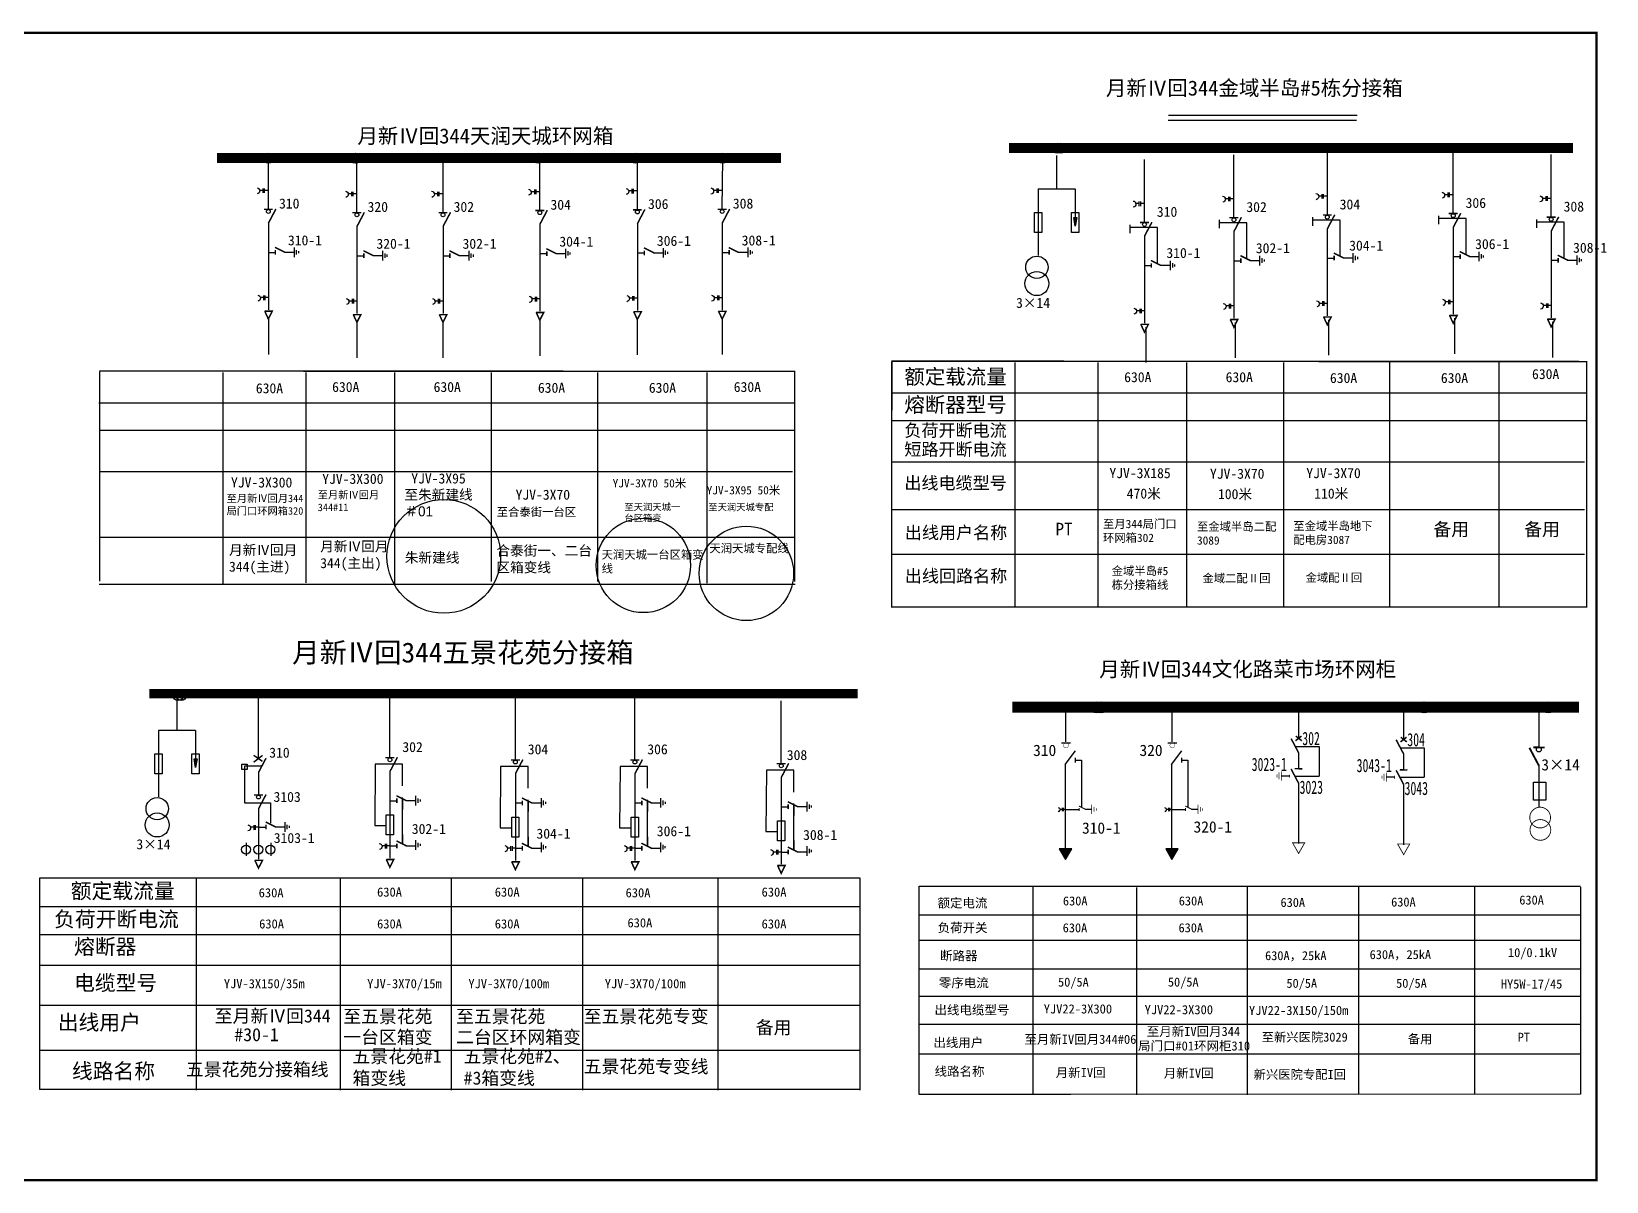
# Model space of a CAD drawing. Extents: x -2 to 472, y -245 to -15.
# Drawn here: x 157.7 to 472.3, y -244.7 to -15 of the extents above; entities that cross this region are included whole.
import ezdxf

# ---------------------------------------------------------------- set-up
doc = ezdxf.new("R2010")
doc.units = 0
doc.header["$LTSCALE"] = 0.774411
doc.linetypes.add('ACAD_ISO02W100', pattern=[15, 12, -3])
doc.layers.get('0').update_dxf_attribs({"linetype": 'CONTINUOUS'})
doc.layers.add('1', color=7, linetype='CONTINUOUS')
doc.layers.add('2', color=7, linetype='CONTINUOUS')
doc.styles.add('HZ', font='')
doc.styles.get("Standard").update_dxf_attribs({"font": '', "height": 2.5})
doc.styles.add('STYLE1', font='', dxfattribs={"height": 2.6})
doc.styles.add('宋体', font='')
doc.styles.get('HZ').set_extended_font_data('楷体_GB2312')
doc.styles.get('Standard').set_extended_font_data('SimSun')
doc.styles.get('STYLE1').set_extended_font_data('KaiTi_GB2312')
doc.styles.get('宋体').set_extended_font_data('SimSun')

# ---------------------------------------------------------------- blocks, each defined once
blk = doc.blocks.new('JD')
for points in [[(-2, 0.2), (-2, -0.2), (2, 0.2), (2, -0.2)], [(1, -1.2), (1, -0.8), (-1, -1.2), (-1, -0.8)], [(-0.5, -1.8), (-0.5, -2.2), (0.5, -1.8), (0.5, -2.2)]]:
    blk.add_trace(points)

msp = doc.modelspace()

# ---------------------------------------------------------------- hatches: boundary and pattern name
at = {"linetype": 'Continuous'}
for points in [[(366.46, -52.15), (365.87, -52.15), (366.17, -53.87)], [(190.73, -160.3), (190.14, -160.3), (190.44, -162.02)]]:
    msp.add_hatch(color=0, dxfattribs=at).paths.add_polyline_path(points)
for points in [[(364.23, -180.4), (365.47, -178.25), (362.99, -178.25)], [(385.48, -180.4), (386.72, -178.25), (384.24, -178.25)]]:
    msp.add_hatch(color=0).paths.add_polyline_path(points)

# ---------------------------------------------------------------- linework, layer by layer
at = {"color": 0}
for p, q in [((204.93, -40.26), (204.93, -50.49)), ((222.61, -39.33), (222.61, -51.16)), ((239.81, -40.26), (239.81, -51.16)), ((259.15, -39.33), (259.15, -50.73)), ((278.64, -39.34), (278.64, -50.59)), ((295.7, -40.29), (295.58, -50.5)), ((379.95, -40.59), (379.95, -53.11)), ((397.82, -39.63), (397.82, -52.15)), ((416.47, -39.11), (416.47, -51.63)), ((441.63, -38.82), (441.63, -51.33)), ((461.2, -39.55), (461.2, -52.06)), ((358.77, -46.46), (358.77, -59.74)), ((366.16, -46.46), (366.16, -52.14)), ((204.99, -53.22), (204.99, -70.63)), ((259.21, -53.46), (259.21, -70.88)), ((278.7, -53.32), (278.7, -70.74)), ((295.64, -53.23), (295.64, -70.65)), ((222.67, -53.89), (222.67, -71.31)), ((239.87, -53.89), (239.87, -71.31)), ((380, -55.83), (380, -73.25)), ((397.88, -54.88), (397.88, -72.29)), ((416.53, -54.36), (416.53, -71.77)), ((441.69, -54.06), (441.69, -71.47)), ((461.26, -54.79), (461.26, -72.21)), ((204.99, -59.12), (206.37, -59.12)), ((208.18, -59.08), (210.06, -59.08)), ((225.86, -59.76), (227.75, -59.76)), ((243.06, -59.76), (244.94, -59.76)), ((259.21, -59.37), (260.6, -59.37)), ((262.4, -59.33), (264.29, -59.33)), ((278.7, -59.22), (280.08, -59.22)), ((281.89, -59.19), (283.78, -59.19)), ((295.64, -59.14), (297.03, -59.14)), ((298.83, -59.1), (300.72, -59.1)), ((222.67, -59.8), (224.06, -59.8)), ((239.87, -59.8), (241.25, -59.8)), ((380, -61.74), (381.39, -61.74)), ((383.2, -61.7), (385.08, -61.7)), ((397.88, -60.78), (399.26, -60.78)), ((401.07, -60.74), (402.96, -60.74)), ((416.53, -60.26), (417.91, -60.26)), ((419.72, -60.22), (421.6, -60.22)), ((441.69, -59.96), (443.07, -59.96)), ((444.88, -59.92), (446.76, -59.92)), ((461.26, -60.69), (462.64, -60.69)), ((464.45, -60.66), (466.34, -60.66)), ((441.94, -72.28), (441.94, -79.37)), ((204.98, -72.43), (204.98, -79.52)), ((222.67, -73.1), (222.67, -80.19)), ((239.86, -73.1), (239.86, -80.19)), ((259.21, -72.67), (259.21, -79.76)), ((278.69, -72.53), (278.69, -79.62)), ((295.64, -72.44), (295.64, -79.53)), ((380.26, -74.06), (380.26, -81.15)), ((398.14, -73.1), (398.14, -80.19)), ((416.78, -72.58), (416.78, -79.67)), ((461.52, -73.01), (461.52, -80.1)), ((354.13, -81.14), (354.13, -129.98)), ((370.71, -81.14), (370.71, -129.98)), ((388.43, -81.14), (388.43, -129.98)), ((407.75, -81.14), (407.75, -129.98)), ((428.98, -81.14), (428.98, -129.98)), ((450.82, -81.14), (450.82, -129.98)), ((195.9, -83.1), (195.9, -125.42)), ((212.48, -83.1), (212.48, -125.14)), ((230.2, -83.1), (230.2, -125.69)), ((249.52, -83.1), (249.52, -124.86)), ((270.75, -83.1), (270.75, -124.86)), ((292.6, -83.1), (292.6, -125.18)), ((329.37, -87.18), (468.19, -87.18)), ((171.14, -89.15), (309.96, -89.15)), ((329.66, -92.68), (468.19, -92.68)), ((171.43, -94.64), (309.96, -94.64)), ((171.43, -102.91), (309.68, -102.91)), ((329.66, -100.95), (467.9, -100.95)), ((329.66, -110.5), (467.9, -110.5)), ((329.66, -119.39), (467.9, -119.39)), ((202.96, -147.68), (202.96, -160.2)), ((229.21, -147.51), (229.21, -160.02)), ((254.27, -147.96), (254.27, -160.48)), ((278.15, -147.96), (278.15, -160.48)), ((307.38, -148.71), (307.38, -161.23)), ((364.27, -156.9), (364.27, -150.75)), ((385.52, -156.9), (385.52, -150.75)), ((410.8, -150.53), (410.8, -156.31)), ((431.78, -150.76), (431.78, -156.55)), ((458.79, -150.94), (458.79, -158.16)), ((183.04, -154.61), (183.04, -167.89)), ((190.43, -154.61), (190.43, -160.29)), ((363.44, -157.11), (365.24, -157.11)), ((384.69, -157.11), (386.49, -157.11)), ((366.18, -160.07), (366.18, -161)), ((387.43, -160.07), (387.43, -161)), ((410.14, -157.85), (414.9, -157.85)), ((410.8, -159.1), (410.8, -162.28)), ((414.9, -157.85), (414.9, -163.75)), ((431.12, -158.08), (435.88, -158.08)), ((431.78, -159.33), (431.78, -162.51)), ((435.88, -158.08), (435.88, -163.99)), ((203.02, -162.92), (203.02, -167.5)), ((229.27, -162.75), (229.27, -180.17)), ((254.33, -163.21), (254.33, -180.62)), ((278.21, -163.21), (278.21, -180.62)), ((364.15, -161.46), (364.15, -178.63)), ((366.2, -160.54), (367.4, -160.54)), ((367.4, -160.54), (367.4, -169.97)), ((385.4, -161.46), (385.4, -178.63)), ((387.45, -160.54), (388.65, -160.54)), ((388.65, -160.54), (388.65, -169.97)), ((458.79, -161.64), (458.79, -169.99)), ((307.44, -163.95), (307.44, -181.37)), ((408.98, -163.75), (407.37, -163.75)), ((410.05, -163.75), (414.9, -163.75)), ((410.8, -165.18), (410.8, -177.22)), ((429.96, -163.99), (428.35, -163.99)), ((431.03, -163.99), (435.88, -163.99)), ((431.78, -165.41), (431.78, -177.45)), ((229.27, -168.66), (230.65, -168.66)), ((232.46, -168.62), (234.34, -168.62)), ((254.33, -169.11), (255.72, -169.11)), ((257.53, -169.07), (259.41, -169.07)), ((278.21, -169.11), (279.59, -169.11)), ((281.4, -169.07), (283.28, -169.07)), ((307.44, -169.86), (308.82, -169.86)), ((310.63, -169.82), (312.52, -169.82)), ((203.02, -170.28), (203.02, -180.34)), ((364.23, -170.4), (366.97, -170.4)), ((368.17, -170.37), (369.43, -170.37)), ((385.48, -170.4), (388.22, -170.4)), ((389.42, -170.37), (390.68, -170.37)), ((203.13, -173.92), (204.52, -173.92)), ((206.32, -173.89), (208.21, -173.89)), ((229.27, -177.7), (230.65, -177.7)), ((232.46, -177.67), (234.34, -177.67)), ((254.33, -178.16), (255.72, -178.16)), ((257.53, -178.12), (259.41, -178.12)), ((278.21, -178.16), (279.59, -178.16)), ((281.4, -178.12), (283.28, -178.12)), ((307.44, -178.91), (308.82, -178.91)), ((310.63, -178.87), (312.52, -178.87)), ((159.3, -226.38), (159.31, -184.07)), ((159.31, -184.07), (323.13, -184.07)), ((190.57, -184.25), (190.57, -226.51)), ((219.31, -184.25), (219.31, -226.51)), ((241.51, -184.25), (241.51, -226.51)), ((267.71, -184.25), (267.71, -226.51)), ((294.76, -184.07), (294.76, -226.51)), ((323.13, -184.07), (323.13, -226.51)), ((357.69, -185.76), (357.69, -227.35)), ((378.38, -186), (378.38, -227.41)), ((159.31, -189.77), (323.13, -189.77)), ((334.99, -191.49), (351.52, -191.49)), ((351.44, -191.49), (365.39, -191.49)), ((362.64, -191.49), (467.1, -191.49)), ((159.31, -195.38), (323.13, -195.38)), ((334.99, -196.5), (351.45, -196.5)), ((351.37, -196.5), (365.32, -196.5)), ((365.08, -196.5), (467.1, -196.5)), ((159.31, -201.53), (323.13, -201.53)), ((159.31, -209.48), (323.13, -209.48)), ((334.99, -207.74), (351.33, -207.74)), ((351.25, -207.74), (365.2, -207.74)), ((364.96, -207.74), (467.1, -207.74)), ((323.13, -218.58), (159.31, -218.58)), ((323.13, -226.38), (159.3, -226.38))]:
    msp.add_line(p, q, dxfattribs=at)
at = {"color": 0, "linetype": 'Continuous'}
for p, q in [((362.48, -46.44), (362.48, -39.76)), ((358.75, -46.44), (366.17, -46.44)), ((366.17, -53.87), (365.87, -52.15)), ((365.87, -52.15), (366.46, -52.15)), ((366.46, -52.15), (366.17, -53.87)), ((210.12, -58.16), (210.12, -60.06)), ((210.56, -58.65), (210.56, -59.53)), ((211, -58.9), (211, -59.31)), ((227.8, -58.83), (227.8, -60.73)), ((228.24, -59.32), (228.24, -60.2)), ((228.68, -59.58), (228.68, -59.98)), ((245, -58.83), (245, -60.73)), ((245.44, -59.32), (245.44, -60.2)), ((245.88, -59.58), (245.88, -59.98)), ((264.34, -58.4), (264.34, -60.3)), ((264.78, -58.9), (264.78, -59.77)), ((265.22, -59.15), (265.22, -59.55)), ((283.83, -58.26), (283.83, -60.16)), ((284.27, -58.75), (284.27, -59.63)), ((284.71, -59), (284.71, -59.41)), ((300.77, -58.17), (300.77, -60.07)), ((301.21, -58.66), (301.21, -59.54)), ((301.65, -58.92), (301.65, -59.32)), ((421.65, -59.3), (421.65, -61.2)), ((446.82, -59), (446.82, -60.9)), ((447.26, -59.49), (447.26, -60.37)), ((447.7, -59.74), (447.7, -60.15)), ((466.39, -59.73), (466.39, -61.63)), ((385.13, -60.78), (385.13, -62.68)), ((385.58, -61.27), (385.58, -62.15)), ((386.02, -61.52), (386.02, -61.93)), ((403.01, -59.82), (403.01, -61.72)), ((403.45, -60.31), (403.45, -61.19)), ((403.89, -60.56), (403.89, -60.97)), ((422.1, -59.79), (422.1, -60.67)), ((422.54, -60.04), (422.54, -60.45)), ((466.83, -60.22), (466.83, -61.1)), ((467.27, -60.47), (467.27, -60.88)), ((186.75, -154.59), (186.75, -147.91)), ((183.02, -154.59), (190.44, -154.59)), ((190.14, -160.3), (190.73, -160.3)), ((190.44, -162.02), (190.14, -160.3)), ((190.73, -160.3), (190.44, -162.02)), ((203.68, -161.78), (200.2, -161.78)), ((200.2, -161.78), (200.2, -169.06)), ((200.2, -169.06), (205.41, -169.06)), ((205.41, -169.06), (205.41, -173.18)), ((231.81, -168.49), (231.81, -170.39)), ((234.4, -167.69), (234.4, -169.59)), ((234.84, -168.19), (234.84, -169.06)), ((235.28, -168.44), (235.28, -168.84)), ((256.88, -168.94), (256.88, -170.84)), ((259.46, -168.15), (259.46, -170.05)), ((259.91, -168.64), (259.91, -169.52)), ((260.35, -168.89), (260.35, -169.3)), ((280.75, -168.94), (280.75, -170.84)), ((283.34, -168.15), (283.34, -170.05)), ((283.78, -168.64), (283.78, -169.52)), ((284.22, -168.89), (284.22, -169.3)), ((309.98, -169.69), (309.98, -171.59)), ((312.57, -168.9), (312.57, -170.8)), ((313.01, -169.39), (313.01, -170.27)), ((313.45, -169.64), (313.45, -170.05)), ((208.26, -172.96), (208.26, -174.86)), ((208.7, -173.45), (208.7, -174.33)), ((209.14, -173.7), (209.14, -174.11)), ((226.22, -173.63), (228.43, -173.63)), ((231.8, -175.44), (231.8, -177.34)), ((251.29, -174.09), (253.5, -174.09)), ((256.87, -175.89), (256.87, -177.79)), ((275.16, -174.09), (277.37, -174.09)), ((280.74, -175.89), (280.74, -177.79)), ((304.39, -174.83), (306.6, -174.83)), ((200.54, -177.05), (200.54, -179.68)), ((205.45, -177.05), (205.45, -179.68)), ((234.39, -176.56), (234.39, -178.46)), ((234.84, -177.05), (234.84, -177.93)), ((235.28, -177.3), (235.28, -177.71)), ((259.46, -177.01), (259.46, -178.91)), ((259.9, -177.5), (259.9, -178.38)), ((260.34, -177.75), (260.34, -178.16)), ((283.33, -177.01), (283.33, -178.91)), ((283.77, -177.5), (283.77, -178.38)), ((284.21, -177.75), (284.21, -178.16)), ((309.97, -176.64), (309.97, -178.54)), ((312.56, -177.76), (312.56, -179.66)), ((313.01, -178.25), (313.01, -179.13)), ((313.45, -178.5), (313.45, -178.91))]:
    msp.add_line(p, q, dxfattribs=at)
at = {"linetype": 'Continuous', "const_width": 0.5}
msp.add_lwpolyline([(-1.87, -15.25), (470.3, -15.25), (470.3, -244.48), (-1.87, -244.48)], close=True, dxfattribs=at)
at = {"color": 0}
for points, const_width in [([(384.75, -31.76), (422.55, -31.76)], 0.3), ([(352.94, -38.3), (465.6, -38.3)], 2), ([(194.71, -40.26), (307.37, -40.26)], 2), ([(204.99, -53.29), (206.49, -50.45)], 0.3), ([(295.64, -53.31), (297.14, -50.46)], 0.3), ([(204.1, -50.53), (205.87, -50.53)], 0.3), ([(221.79, -51.2), (223.56, -51.2)], 0.3), ([(222.67, -53.97), (224.17, -51.12)], 0.3), ([(238.98, -51.2), (240.75, -51.2)], 0.3), ([(239.87, -53.97), (241.37, -51.12)], 0.3), ([(258.33, -50.77), (260.1, -50.77)], 0.3), ([(259.21, -53.54), (260.71, -50.69)], 0.3), ([(277.81, -50.63), (279.58, -50.63)], 0.3), ([(278.7, -53.4), (280.2, -50.55)], 0.3), ([(294.76, -50.54), (296.53, -50.54)], 0.3), ([(379.12, -53.14), (380.89, -53.14)], 0.3), ([(380, -55.91), (381.5, -53.07)], 0.3), ([(396.99, -52.18), (398.76, -52.18)], 0.3), ([(397.88, -54.95), (399.38, -52.11)], 0.3), ([(415.64, -51.67), (417.41, -51.67)], 0.3), ([(416.53, -54.43), (418.03, -51.59)], 0.3), ([(440.8, -51.37), (442.57, -51.37)], 0.3), ([(441.69, -54.13), (443.19, -51.29)], 0.3), ([(460.37, -52.1), (462.14, -52.1)], 0.3), ([(461.26, -54.87), (462.76, -52.02)], 0.3), ([(206.3, -58.12), (208.29, -59.12)], 0.3), ([(206.37, -58.66), (206.37, -59.58)], 0.3), ([(223.98, -58.8), (225.98, -59.8)], 0.3), ([(224.06, -59.34), (224.06, -60.26)], 0.3), ([(241.17, -58.8), (243.17, -59.8)], 0.3), ([(241.25, -59.34), (241.25, -60.26)], 0.3), ([(260.52, -58.37), (262.52, -59.37)], 0.3), ([(260.6, -58.91), (260.6, -59.83)], 0.3), ([(280.01, -58.22), (282.01, -59.22)], 0.3), ([(280.08, -58.76), (280.08, -59.68)], 0.3), ([(296.95, -58.14), (298.95, -59.14)], 0.3), ([(297.03, -58.67), (297.03, -59.6)], 0.3), ([(399.19, -59.78), (401.19, -60.78)], 0.3), ([(417.83, -59.26), (419.83, -60.26)], 0.3), ([(417.91, -59.8), (417.91, -60.72)], 0.3), ([(442.99, -58.96), (444.99, -59.96)], 0.3), ([(443.07, -59.5), (443.07, -60.42)], 0.3), ([(462.57, -59.69), (464.57, -60.69)], 0.3), ([(381.31, -60.74), (383.31, -61.74)], 0.3), ([(381.39, -61.28), (381.39, -62.2)], 0.3), ([(399.26, -60.32), (399.26, -61.24)], 0.3), ([(462.64, -60.23), (462.64, -61.16)], 0.3), ([(204.24, -70.88), (205.76, -70.88), (204.98, -72.43), (204.25, -70.85)], 0.3), ([(221.92, -71.55), (223.45, -71.55), (222.67, -73.1), (221.94, -71.53)], 0.3), ([(239.12, -71.55), (240.64, -71.55), (239.86, -73.1), (239.13, -71.53)], 0.3), ([(258.46, -71.12), (259.99, -71.12), (259.21, -72.67), (258.48, -71.1)], 0.3), ([(277.95, -70.98), (279.48, -70.98), (278.69, -72.53), (277.97, -70.95)], 0.3), ([(294.89, -70.89), (296.42, -70.89), (295.64, -72.44), (294.91, -70.87)], 0.3), ([(397.13, -72.54), (398.65, -72.54), (397.87, -74.08), (397.15, -72.51)], 0.3), ([(415.77, -72.02), (417.3, -72.02), (416.52, -73.57), (415.79, -71.99)], 0.3), ([(440.93, -71.72), (442.46, -71.72), (441.68, -73.27), (440.95, -71.69)], 0.3), ([(460.51, -72.45), (462.04, -72.45), (461.25, -74), (460.53, -72.42)], 0.3), ([(379.25, -73.5), (380.78, -73.5), (380, -75.04), (379.27, -73.47)], 0.3), ([(329.43, -80.85), (468.48, -80.94)], 0.3), ([(329.51, -129.86), (329.52, -80.94)], 0.3), ([(468.34, -80.94), (468.34, -129.86)], 0.3), ([(171.2, -82.81), (310.25, -82.9)], 0.3), ([(171.28, -124.86), (171.29, -82.9)], 0.3), ([(310.11, -82.9), (310.11, -124.9)], 0.3), ([(310.25, -116.06), (171.14, -116.06)], 0.3), ([(310.25, -125.43), (171.14, -125.43)], 0.3), ([(468.48, -129.98), (329.37, -129.98)], 0.3), ([(181.19, -147.28), (322.7, -147.28)], 1.82), ([(353.61, -149.97), (466.79, -149.97)], 2.2), ([(363.44, -157.11), (365.24, -157.11)], 0.153), ([(384.69, -157.11), (386.49, -157.11)], 0.153), ([(410.8, -159.1), (409.3, -156.25)], 0.3), ([(411.37, -155.75), (410.17, -156.69)], 0.3), ([(410.24, -155.75), (411.44, -156.69)], 0.3), ([(431.78, -159.33), (430.28, -156.49)], 0.3), ([(432.35, -155.98), (431.14, -156.93)], 0.3), ([(431.22, -155.98), (432.42, -156.93)], 0.3), ([(202.03, -159.58), (203.8, -160.8)], 0.3), ([(202.06, -160.96), (203.82, -159.61)], 0.3), ([(203.02, -163), (204.52, -160.16)], 0.3), ([(228.38, -160.06), (230.15, -160.06)], 0.3), ([(229.27, -162.83), (230.77, -159.98)], 0.3), ([(253.45, -160.52), (255.22, -160.52)], 0.3), ([(254.33, -163.28), (255.83, -160.44)], 0.3), ([(277.32, -160.52), (279.09, -160.52)], 0.3), ([(278.21, -163.28), (279.71, -160.44)], 0.3), ([(458.79, -161.64), (456.91, -158.09)], 0.375), ([(459.93, -158.03), (457.72, -158.01)], 0.375), ([(306.55, -161.26), (308.32, -161.26)], 0.3), ([(307.44, -164.03), (308.94, -161.19)], 0.3), ([(406.45, -163.41), (406.45, -164.06)], 0.131), ([(406.89, -163.01), (406.89, -164.42)], 0.131), ([(407.36, -162.79), (407.36, -164.64)], 0.131), ([(408.98, -163.43), (408.98, -164.08)], 0.131), ([(410.8, -165.18), (409.3, -162.33)], 0.3), ([(411.57, -162.3), (410.04, -162.25)], 0.3), ([(427.43, -163.64), (427.43, -164.29)], 0.131), ([(427.87, -163.24), (427.87, -164.65)], 0.131), ([(428.34, -163.03), (428.34, -164.87)], 0.131), ([(429.96, -163.66), (429.96, -164.31)], 0.131), ([(431.78, -165.41), (430.28, -162.57)], 0.3), ([(432.55, -162.54), (431.02, -162.48)], 0.3), ([(202.13, -167.51), (203.9, -167.51)], 0.3), ([(203.02, -170.27), (204.52, -167.43)], 0.3), ([(230.58, -167.66), (232.58, -168.66)], 0.3), ([(230.65, -168.2), (230.65, -169.12)], 0.3), ([(255.64, -168.11), (257.64, -169.11)], 0.3), ([(255.72, -168.65), (255.72, -169.57)], 0.3), ([(279.51, -168.11), (281.51, -169.11)], 0.3), ([(279.59, -168.65), (279.59, -169.57)], 0.3), ([(308.75, -168.86), (310.75, -169.86)], 0.3), ([(308.82, -169.4), (308.82, -170.32)], 0.3), ([(366.91, -169.73), (368.25, -170.4)], 0.2), ([(388.16, -169.73), (389.5, -170.4)], 0.2), ([(204.44, -172.92), (206.44, -173.92)], 0.3), ([(366.97, -170.09), (366.97, -170.71)], 0.2), ([(388.22, -170.09), (388.22, -170.71)], 0.2), ([(204.52, -173.46), (204.52, -174.38)], 0.3), ([(230.58, -176.71), (232.58, -177.7)], 0.3), ([(230.65, -177.24), (230.65, -178.17)], 0.3), ([(255.64, -177.16), (257.64, -178.16)], 0.3), ([(255.72, -177.7), (255.72, -178.62)], 0.3), ([(279.51, -177.16), (281.51, -178.16)], 0.3), ([(279.59, -177.7), (279.59, -178.62)], 0.3), ([(308.75, -177.91), (310.75, -178.91)], 0.3), ([(308.82, -178.45), (308.82, -179.37)], 0.3), ([(202.27, -180.59), (203.8, -180.59), (203.01, -182.13), (202.29, -180.56)], 0.3), ([(228.52, -180.41), (230.04, -180.41), (229.26, -181.96), (228.54, -180.39)], 0.3), ([(253.58, -180.87), (255.11, -180.87), (254.33, -182.42), (253.6, -180.84)], 0.3), ([(277.45, -180.87), (278.98, -180.87), (278.2, -182.42), (277.47, -180.84)], 0.3), ([(306.69, -181.62), (308.21, -181.62), (307.43, -183.16), (306.71, -181.59)], 0.3)]:
    msp.add_lwpolyline(points, dxfattribs=dict(at, const_width=const_width))
for points in [[(384.75, -32.69), (422.36, -32.69)], [(203.89, -46.76), (203.26, -46.76)], [(203.89, -46.34), (203.89, -47.25)], [(204.17, -46.34), (204.17, -47.25)], [(204.9, -46.76), (204.17, -46.76)], [(221.58, -47.01), (221.58, -47.92)], [(221.86, -47.01), (221.86, -47.92)], [(238.77, -47.01), (238.77, -47.92)], [(239.05, -47.01), (239.05, -47.92)], [(258.12, -47), (257.49, -47)], [(258.12, -46.58), (258.12, -47.49)], [(258.4, -46.58), (258.4, -47.49)], [(259.12, -47), (258.4, -47)], [(277.61, -46.86), (276.97, -46.86)], [(277.61, -46.44), (277.61, -47.35)], [(277.89, -46.44), (277.89, -47.35)], [(278.61, -46.86), (277.89, -46.86)], [(294.55, -46.77), (293.92, -46.77)], [(294.55, -46.35), (294.55, -47.26)], [(294.83, -46.35), (294.83, -47.26)], [(295.55, -46.77), (294.83, -46.77)], [(440.59, -47.18), (440.59, -48.09)], [(440.87, -47.18), (440.87, -48.09)], [(221.58, -47.43), (220.95, -47.43)], [(222.58, -47.43), (221.86, -47.43)], [(238.77, -47.43), (238.14, -47.43)], [(239.78, -47.43), (239.05, -47.43)], [(378.91, -49.38), (378.28, -49.38)], [(378.91, -48.95), (378.91, -49.87)], [(379.19, -48.95), (379.19, -49.87)], [(379.92, -49.38), (379.19, -49.38)], [(396.79, -48.42), (396.15, -48.42)], [(396.79, -48), (396.79, -48.91)], [(397.07, -48), (397.07, -48.91)], [(397.79, -48.42), (397.07, -48.42)], [(415.43, -47.9), (414.8, -47.9)], [(415.43, -47.48), (415.43, -48.39)], [(415.71, -47.48), (415.71, -48.39)], [(416.44, -47.9), (415.71, -47.9)], [(440.59, -47.6), (439.96, -47.6)], [(441.6, -47.6), (440.87, -47.6)], [(460.17, -48.33), (459.53, -48.33)], [(460.17, -47.91), (460.17, -48.82)], [(460.45, -47.91), (460.45, -48.82)], [(461.17, -48.33), (460.45, -48.33)], [(394.93, -52.64), (394.93, -54.31)], [(413.57, -52.12), (413.57, -53.79)], [(438.73, -51.82), (438.73, -53.49)], [(458.31, -52.55), (458.31, -54.22)], [(377.05, -53.6), (377.05, -55.27)], [(204.03, -68.17), (203.4, -68.17)], [(204.03, -67.75), (204.03, -68.66)], [(204.31, -67.75), (204.31, -68.66)], [(205.03, -68.17), (204.31, -68.17)], [(221.71, -68.84), (221.08, -68.84)], [(221.71, -68.42), (221.71, -69.33)], [(221.99, -68.42), (221.99, -69.33)], [(222.72, -68.84), (221.99, -68.84)], [(238.91, -68.84), (238.28, -68.84)], [(238.91, -68.42), (238.91, -69.33)], [(239.19, -68.42), (239.19, -69.33)], [(239.91, -68.84), (239.19, -68.84)], [(258.25, -68.41), (257.62, -68.41)], [(258.25, -67.99), (258.25, -68.91)], [(258.53, -67.99), (258.53, -68.91)], [(259.26, -68.41), (258.53, -68.41)], [(277.74, -68.27), (277.11, -68.27)], [(277.74, -67.85), (277.74, -68.76)], [(278.02, -67.85), (278.02, -68.76)], [(278.75, -68.27), (278.02, -68.27)], [(294.68, -68.18), (294.05, -68.18)], [(294.68, -67.76), (294.68, -68.67)], [(294.96, -67.76), (294.96, -68.67)], [(295.69, -68.18), (294.96, -68.18)], [(415.57, -68.89), (415.57, -69.8)], [(415.85, -68.89), (415.85, -69.8)], [(440.73, -69.01), (440.09, -69.01)], [(440.73, -68.59), (440.73, -69.5)], [(441.01, -68.59), (441.01, -69.5)], [(441.73, -69.01), (441.01, -69.01)], [(379.05, -70.79), (378.41, -70.79)], [(379.05, -70.37), (379.05, -71.28)], [(379.33, -70.37), (379.33, -71.28)], [(380.05, -70.79), (379.33, -70.79)], [(396.92, -69.83), (396.29, -69.83)], [(396.92, -69.41), (396.92, -70.32)], [(397.2, -69.41), (397.2, -70.32)], [(397.93, -69.83), (397.2, -69.83)], [(415.57, -69.31), (414.93, -69.31)], [(416.57, -69.31), (415.85, -69.31)], [(460.3, -69.74), (459.67, -69.74)], [(460.3, -69.32), (460.3, -70.23)], [(460.58, -69.32), (460.58, -70.23)], [(461.31, -69.74), (460.58, -69.74)], [(226.32, -161.34), (226.22, -173.63)], [(251.38, -161.8), (251.29, -174.09)], [(275.25, -161.8), (275.16, -174.09)], [(304.49, -162.54), (304.39, -174.83)], [(363.56, -170.39), (363.13, -170.39)], [(363.56, -170.11), (363.56, -170.72)], [(363.74, -170.11), (363.74, -170.72)], [(364.23, -170.39), (363.74, -170.39)], [(384.81, -170.39), (384.38, -170.39)], [(384.81, -170.11), (384.81, -170.72)], [(384.99, -170.11), (384.99, -170.72)], [(385.48, -170.39), (384.99, -170.39)], [(202.06, -173.97), (201.43, -173.97)], [(202.06, -173.55), (202.06, -174.46)], [(202.34, -173.55), (202.34, -174.46)], [(203.07, -173.97), (202.34, -173.97)], [(228.31, -177.7), (227.68, -177.7)], [(228.31, -177.28), (228.31, -178.19)], [(228.59, -177.28), (228.59, -178.19)], [(229.31, -177.7), (228.59, -177.7)], [(253.37, -178.16), (252.74, -178.16)], [(253.37, -177.74), (253.37, -178.65)], [(253.66, -177.74), (253.66, -178.65)], [(254.38, -178.16), (253.66, -178.16)], [(277.25, -178.16), (276.61, -178.16)], [(277.25, -177.74), (277.25, -178.65)], [(277.53, -177.74), (277.53, -178.65)], [(278.25, -178.16), (277.53, -178.16)], [(306.48, -178.91), (305.85, -178.91)], [(306.48, -178.49), (306.48, -179.4)], [(306.76, -178.49), (306.76, -179.4)], [(307.49, -178.91), (306.76, -178.91)]]:
    msp.add_lwpolyline(points, dxfattribs=at)
for points in [[(202.72, -46.24, -0.877934), (202.75, -47.46)], [(220.41, -46.92, -0.877934), (220.43, -48.13)], [(237.6, -46.92, -0.877934), (237.63, -48.13)], [(256.95, -46.49, -0.877934), (256.97, -47.7)], [(276.44, -46.34, -0.877934), (276.46, -47.56)], [(293.38, -46.26, -0.877934), (293.4, -47.47)], [(439.42, -47.08, -0.877934), (439.45, -48.3)], [(377.74, -48.86, -0.877934), (377.77, -50.08)], [(395.62, -47.9, -0.877934), (395.64, -49.12)], [(414.26, -47.38, -0.877934), (414.29, -48.6)], [(459, -47.82, -0.877934), (459.02, -49.03)], [(202.86, -67.65, -0.877934), (202.88, -68.87)], [(220.54, -68.33, -0.877934), (220.57, -69.55)], [(237.74, -68.33, -0.877934), (237.76, -69.55)], [(257.08, -67.9, -0.877934), (257.11, -69.12)], [(276.57, -67.76, -0.877934), (276.59, -68.97)], [(293.51, -67.67, -0.877934), (293.54, -68.88)], [(414.4, -68.79, -0.877934), (414.42, -70.01)], [(439.56, -68.49, -0.877934), (439.58, -69.71)], [(377.88, -70.27, -0.877934), (377.9, -71.49)], [(395.75, -69.31, -0.877934), (395.77, -70.53)], [(459.13, -69.23, -0.877934), (459.15, -70.44)], [(362.77, -170.04, -0.877934), (362.79, -170.86)], [(384.02, -170.04, -0.877934), (384.04, -170.86)], [(200.89, -173.46, -0.877934), (200.91, -174.68)], [(227.14, -177.19, -0.877934), (227.16, -178.41)], [(252.2, -177.64, -0.877934), (252.23, -178.86)], [(276.08, -177.64, -0.877934), (276.1, -178.86)], [(305.31, -178.39, -0.877934), (305.33, -179.61)]]:
    msp.add_lwpolyline(points, format="xyb", dxfattribs=at)
at = {"color": 0, "linetype": 'Continuous'}
for points in [[(358.06, -51.14), (359.5, -51.14), (359.5, -55.14), (358.06, -55.14)], [(365.45, -51.14), (366.89, -51.14), (366.89, -55.14), (365.45, -55.14)], [(182.33, -159.29), (183.77, -159.29), (183.77, -163.29), (182.33, -163.29)], [(189.72, -159.29), (191.16, -159.29), (191.16, -163.29), (189.72, -163.29)], [(199.7, -161.33), (200.77, -161.33), (200.77, -162.4), (199.7, -162.4)], [(457.74, -164.93), (460.21, -164.93), (460.21, -168.57), (457.74, -168.57)], [(228.54, -171.51), (229.97, -171.51), (229.97, -175.51), (228.54, -175.51)], [(253.6, -171.96), (255.04, -171.96), (255.04, -175.96), (253.6, -175.96)], [(277.47, -171.96), (278.91, -171.96), (278.91, -175.96), (277.47, -175.96)], [(306.71, -172.71), (308.14, -172.71), (308.14, -176.71), (306.71, -176.71)]]:
    msp.add_lwpolyline(points, close=True, dxfattribs=at)
at = {"color": 0, "linetype": 'ACAD_ISO02W100'}
for points in [[(400.46, -60.42), (400.46, -53.19), (394.98, -53.19)], [(419.11, -59.9), (419.11, -52.67), (413.63, -52.67)], [(444.27, -59.6), (444.27, -52.37), (438.79, -52.37)], [(463.85, -60.33), (463.85, -53.1), (458.36, -53.1)], [(382.59, -61.38), (382.59, -54.14), (377.11, -54.14)], [(231.8, -177.34), (231.8, -161.35), (226.32, -161.35)], [(256.87, -177.79), (256.87, -161.8), (251.38, -161.8)], [(280.74, -177.79), (280.74, -161.8), (275.25, -161.8)], [(309.97, -178.54), (309.97, -162.55), (304.49, -162.55)]]:
    msp.add_lwpolyline(points, dxfattribs=at)
at = {"color": 0}
for points, const_width in [([(363.84, -157.61, 1), (364.83, -157.61, 1)], 0.0764), ([(385.09, -157.61, 1), (386.08, -157.61, 1)], 0.0764), ([(461.12, -172.03, -1), (456.98, -172.03, -1)], 0.175), ([(461.17, -174.5, -1), (457.03, -174.5, -1)], 0.175)]:
    msp.add_lwpolyline(points, format="xyb", close=True, dxfattribs=dict(at, const_width=const_width))
for points in [[(364.23, -180.4), (365.47, -178.25), (362.99, -178.25)], [(385.48, -180.4), (386.72, -178.25), (384.24, -178.25)]]:
    msp.add_lwpolyline(points, close=True, dxfattribs=at)
at = {"color": 0, "const_width": 0.169}
for points in [[(409.6, -177.09), (410.8, -179.2), (412.01, -177.09)], [(430.58, -177.32), (431.78, -179.43), (432.99, -177.32)]]:
    msp.add_lwpolyline(points, close=True, dxfattribs=at)
at = {"color": 0}
for centre, radius in [((362.61, -38.32), 0.996), ((363.22, -38.32), 0.996), ((205, -40.29), 0.996), ((222.33, -40.29), 0.996), ((222.43, -40.29), 0.996), ((258.87, -40.29), 0.996), ((278.34, -40.29), 0.996), ((295.7, -40.29), 0.996), ((204.99, -50.95), 0.384), ((222.67, -51.62), 0.384), ((239.87, -51.62), 0.384), ((259.21, -51.19), 0.384), ((278.7, -51.05), 0.384), ((295.64, -50.96), 0.384), ((380, -53.57), 0.384), ((397.88, -52.61), 0.384), ((416.53, -52.09), 0.384), ((441.69, -51.79), 0.384), ((461.26, -52.52), 0.384), ((186.96, -147.64), 0.996), ((187.58, -147.64), 0.996), ((370.39, -150), 1.1), ((371.07, -150), 1.1), ((371.34, -150), 1.1), ((435.81, -150), 1.1), ((435.91, -150), 1.1), ((460.67, -150), 1.1), ((229.27, -160.48), 0.384), ((458.79, -158.44), 0.488), ((254.33, -160.94), 0.384), ((278.21, -160.94), 0.384), ((307.44, -161.69), 0.384), ((203.02, -167.93), 0.384)]:
    msp.add_circle(centre, radius, dxfattribs=at)
at = {"color": 0, "linetype": 'Continuous'}
for centre, radius in [((358.51, -62.1), 2.23), ((358.51, -65.36), 2.4), ((182.78, -170.25), 2.23), ((182.78, -173.51), 2.4), ((200.54, -178.42), 0.897), ((202.99, -178.42), 0.897), ((205.39, -178.42), 0.897)]:
    msp.add_circle(centre, radius, dxfattribs=at)
at = {"color": 1, "linetype": 'Continuous'}
for centre, radius in [((240.03, -119.85), 11.36), ((279.89, -121.66), 9.43), ((300.48, -123.25), 9.43)]:
    msp.add_circle(centre, radius, dxfattribs=at)
at = {"layer": '1', "color": 0}
for points in [[(362.77, -170.03, -0.877934), (362.79, -170.85)], [(384.02, -170.03, -0.877934), (384.04, -170.85)]]:
    msp.add_lwpolyline(points, format="xyb", dxfattribs=at)
at = {"layer": '2', "color": 0}
for p, q in [((364.15, -161.46), (366.22, -158.7)), ((385.4, -161.46), (387.47, -158.7)), ((334.99, -185.76), (351.45, -185.76)), ((334.99, -227.35), (334.99, -185.76)), ((351.37, -185.76), (365.32, -185.76)), ((365.08, -185.76), (467.1, -185.76)), ((400.55, -185.8), (400.55, -227.41)), ((422.73, -185.94), (422.73, -227.15)), ((445.91, -185.94), (445.91, -227.28)), ((467.1, -185.91), (467.1, -227.26)), ((334.99, -202.28), (362.44, -202.28)), ((351.02, -202.28), (364.97, -202.28)), ((364.74, -202.28), (467.1, -202.28)), ((334.99, -213.29), (467.1, -213.29)), ((351.45, -219.31), (334.99, -219.31)), ((365.32, -219.31), (351.37, -219.31)), ((467.1, -219.31), (365.08, -219.31)), ((351.45, -227.35), (334.99, -227.35)), ((365.32, -227.35), (351.37, -227.35)), ((467.1, -227.26), (365.08, -227.35))]:
    msp.add_line(p, q, dxfattribs=at)

# ---------------------------------------------------------------- block references
at = {"color": 0, "xscale": 0.4675019745218378, "yscale": 0.4675019745218378, "zscale": 0.4675019746043961, "rotation": 90}
for p in [(369.45, -170.41), (390.7, -170.41)]:
    msp.add_blockref('JD', p, dxfattribs=at)

# ---------------------------------------------------------------- texts
at = {"color": 0}
for s, height, style, p in [('月新Ⅳ回344天润天城环网箱', 3, '宋体', (222.76, -37.36)), ('额定载流量', 3, 'HZ', (332.03, -85.45)), ('熔断器型号', 3, 'HZ', (332.03, -91.05)), ('负荷开断电流', 2.5, 'HZ', (332.03, -95.93)), ('短路开断电流', 2.5, 'HZ', (332.03, -99.73)), ('出线电缆型号', 2.5, 'HZ', (332.03, -106.44)), ('PT', 2.5, 'HZ', (362.24, -115.64)), ('出线用户名称', 2.5, 'HZ', (332.13, -116.35)), ('出线回路名称', 2.5, 'HZ', (332.13, -125.01)), ('月新Ⅳ回344文化路菜市场环网柜', 3, 'HZ', (370.97, -143.89)), ('额定电流', 1.827, 'HZ', (338.67, -190)), ('负荷开关', 1.827, 'HZ', (338.69, -194.94)), ('断路器', 1.827, 'HZ', (339.17, -200.54)), ('零序电流', 1.827, 'HZ', (338.93, -205.95)), ('出线电缆型号', 1.827, 'HZ', (338.06, -211.37)), ('出线用户', 1.827, 'HZ', (337.83, -217.9)), ('线路名称', 1.827, 'HZ', (338.08, -223.63))]:
    msp.add_text(s, height=height, dxfattribs=dict(at, style=style)).set_placement(p)
for s, height, p in [('310', 2, (207.11, -50.36)), ('320', 2, (224.8, -51.03)), ('302', 2, (241.99, -51.03)), ('304', 2, (261.34, -50.6)), ('306 ', 2, (280.83, -50.46)), ('308', 2, (297.77, -50.37)), ('310', 2, (382.48, -52.02)), ('302', 2, (400.36, -51.06)), ('304', 2, (419, -50.54)), ('306', 2, (444.16, -50.24)), ('308', 2, (463.74, -50.97)), ('310-1', 2, (208.89, -57.72)), ('320-1', 2, (226.57, -58.4)), ('302-1', 2, (243.77, -58.4)), ('304-1', 2, (263.11, -57.97)), ('306-1', 2, (282.6, -57.82)), ('308-1', 2, (299.54, -57.74)), ('306-1', 2, (446.06, -58.46)), ('310-1', 2, (384.38, -60.24)), ('302-1', 2, (402.25, -59.28)), ('304-1', 2, (420.9, -58.76)), ('308-1', 2, (465.63, -59.2)), ('3×14', 2, (354.35, -70.21)), ('630A', 2, (375.95, -85.05)), ('630A', 2, (396.22, -85.05)), ('630A', 2, (417.06, -85.21)), ('630A', 2, (439.22, -85.21)), ('630A', 2, (457.43, -84.43)), ('630A', 2, (202.48, -87.27)), ('630A', 2, (217.72, -87.01)), ('630A', 2, (237.99, -87.01)), ('630A', 2, (258.83, -87.17)), ('630A', 2, (280.99, -87.17)), ('630A', 2, (297.95, -87.01)), ('YJV-3X300', 2, (215.74, -105.37)), ('YJV-3X95', 2, (233.53, -105.29)), ('YJV-3X185', 2, (373, -104.22)), ('YJV-3X70', 2, (393.09, -104.34)), ('YJV-3X70', 2, (412.33, -104.22)), ('YJV-3X300', 2, (197.52, -106.09)), ('YJV-3X70', 2, (254.37, -108.53)), ('YJV-3X70 50米', 1.6603, (273.76, -106.07)), ('YJV-3X95 50米', 1.6603, (292.54, -107.47)), ('470米', 2, (376.46, -108.3)), ('100米', 2, (394.69, -108.41)), ('110米', 2, (413.92, -108.3)), ('至天润天城专配', 1.33, (292.86, -110.69)), ('302', 2, (231.75, -158.94)), ('310', 2, (205.15, -160.06)), ('304', 2, (256.81, -159.39)), ('306', 2, (280.68, -159.39)), ('308', 2, (308.55, -160.54)), ('310', 2.261, (357.76, -159.73)), ('320', 2.261, (379.01, -159.73)), ('3×14', 2.261, (459.29, -162.61)), ('3103', 2, (206.01, -168.9)), ('310-1', 2.261, (367.53, -175.25)), ('320-1', 2.261, (389.81, -175.03)), ('3103-1', 2, (206.06, -177.11)), ('302-1', 2, (233.64, -175.3)), ('304-1', 2, (258.54, -176.24)), ('306-1', 2, (282.58, -175.75)), ('308-1', 2, (311.81, -176.5)), ('3×14', 2, (178.62, -178.36)), ('630A', 1.825, (203.05, -187.96)), ('630A', 1.825, (226.7, -187.82)), ('630A', 1.825, (250.21, -187.82)), ('630A', 1.825, (276.35, -187.96)), ('630A', 1.825, (303.52, -187.82)), ('630A', 1.803, (363.72, -189.58)), ('630A', 1.803, (386.86, -189.58)), ('630A', 1.803, (407.18, -189.88)), ('630A', 1.803, (429.28, -189.8)), ('630A', 1.803, (454.89, -189.4)), ('630A', 1.825, (203.14, -194.18)), ('630A', 1.825, (226.7, -194.18)), ('630A', 1.825, (250.21, -194.18)), ('630A', 1.825, (276.72, -193.96)), ('630A', 1.825, (303.52, -194.18)), ('630A', 1.803, (363.67, -194.95)), ('630A', 1.803, (386.81, -194.95)), ('10/0.1kV', 1.803, (452.63, -199.9)), ('630A，25kA', 1.803, (404.1, -200.51)), ('630A，25kA', 1.803, (424.99, -200.3)), ('YJV-3X150/35m', 1.8249, (196.09, -206.12)), ('YJV-3X70/15m', 1.8249, (224.72, -206.12)), ('YJV-3X70/100m', 1.8249, (244.94, -206.12)), ('YJV-3X70/100m', 1.8249, (272.19, -206.12)), ('50/5A', 1.803, (362.74, -205.8)), ('50/5A', 1.803, (384.69, -205.79)), ('50/5A', 1.803, (408.36, -206.04)), ('50/5A', 1.803, (430.28, -206.04)), ('HY5W-17/45', 1.803, (451.22, -206.18)), ('YJV22-3X300', 1.8249, (359.88, -211.17)), ('YJV22-3X300', 1.8249, (380.04, -211.32)), ('YJV22-3X150/150m', 1.8249, (400.88, -211.47)), ('至月新IV回月344', 1.825, (380.47, -215.67)), ('至月新IV回月344#06', 1.8249, (356.02, -217.24)), ('局门口#01环网柜310', 1.8249, (378.72, -218.56)), ('至新兴医院3029', 1.803, (403.41, -216.79)), ('备用', 1.803, (432.6, -217.14)), ('PT', 1.803, (454.56, -216.82)), ('月新IV回', 1.825, (362.28, -223.89)), ('月新IV回', 1.825, (383.86, -224)), ('新兴医院专配I回', 1.803, (401.82, -224.24))]:
    msp.add_text(s, height=height, dxfattribs=at).set_placement(p)
at = {"color": 0, "style": '宋体', "width": 0.65}
for s, p in [('302', (411.54, -157.55)), ('304', (432.52, -157.79)), ('3023-1', (401.43, -162.72)), ('3043-1', (422.4, -162.95)), ('3023', (410.99, -167.29)), ('3043', (431.97, -167.52))]:
    msp.add_text(s, height=2.644, dxfattribs=at).set_placement(p)
at = {"color": 0, "linetype": 'Continuous', "attachment_point": 1, "style": 'STYLE1'}
for s, insert, char_height, width in [('{\\fSimSun|b0|i0|c134|p2;月新Ⅳ回344金域半岛#5栋分接箱}', (372.29, -24.79), 3, 68.1646), ('{\\fSimSun|b0|i0|c134|p2;至朱新建线＃\\f\uffbfﾬￌﾣﾤ_GB2312|b0|i0|c134|p49;01}', (232.16, -106.52), 2, 16.2369), ('{\\fSimSun|b0|i0|c134|p2;至合泰街一台区}', (250.61, -110.16), 1.659, 24.4922), ('{\\fSimSun|b0|i0|c134|p2;至月}344{\\fSimSun|b0|i0|c134|p2;局门口环网箱}302', (371.72, -112.55), 1.659, 16.3663), ('至金域半岛二配3089', (390.5, -113.08), 1.659, 17.9705), ('至金域半岛地下配电房3087', (409.73, -112.96), 1.659, 17.9705), ('{\\fSimSun|b0|i0|c134|p2;\\C7;月新Ⅳ回月344(主进)}', (197.12, -117.57), 2, 16.2369), ('{\\fSimSun|b0|i0|c134|p2;\\C7;月新Ⅳ回月344(主出)}', (215.34, -116.86), 2, 16.2369), ('{\\fSimSun|b0|i0|c134|p2;朱新建线}', (232.24, -119.1), 2, 16.2369), ('{\\fSimSun|b0|i0|c134|p2;合泰街一、二台区箱变线}', (250.54, -117.71), 2, 21.7344), ('{\\fSimSun|b0|i0|c134|p2;天润天城一台区箱变线}', (271.56, -118.68), 1.659, 21.0375), ('{\\fSimSun|b0|i0|c134|p2;天润天城专配线}', (293.09, -117.41), 1.659, 24.4922), ('金域半岛#5栋分接箱线', (373.45, -121.94), 1.659, 11.5958), ('金域二配Ⅱ回', (391.59, -123.4), 1.659, 17.9705), ('金域配Ⅱ回', (412.19, -123.28), 1.659, 17.9705)]:
    msp.add_mtext(s, dxfattribs=dict(at, insert=insert, char_height=char_height, width=width))
at = {"color": 1, "linetype": 'Continuous', "char_height": 1.5, "width": 16.936, "attachment_point": 1, "style": 'STYLE1'}
for s, insert in [('{\\fSimSun|b0|i0|c134|p2;\\C7;至月新Ⅳ回月344#11}', (214.85, -106.81)), ('{\\fSimSun|b0|i0|c134|p2;\\C7;至月新Ⅳ回月344局门口环网箱320}', (196.63, -107.52))]:
    msp.add_mtext(s, dxfattribs=dict(at, insert=insert))
at = {"color": 0, "insert": (276.1, -109.32), "char_height": 1.33, "width": 12.0478, "attachment_point": 1}
msp.add_mtext('至天润天城一台区箱变', dxfattribs=at)
at = {"color": 0, "attachment_point": 1, "style": 'STYLE1'}
for s, insert, char_height, width in [('{\\fSimSun|b0|i0|c134|p2;备用}', (437.73, -113.13), 2.6105, 37.0354), ('{\\fSimSun|b0|i0|c134|p2;备用}', (455.87, -113.13), 2.6105, 37.0354), ('至月新Ⅳ回344', (194.28, -210.35), 2.611, 37.0354), ('至五景花苑', (219.95, -210.43), 2.611, 37.0354), ('至五景花苑', (242.49, -210.43), 2.611, 37.0354), ('至五景花苑专变', (267.98, -210.43), 2.611, 37.0354), ('{\\fSimSun|b0|i0|c134|p2;备用}', (302.36, -212.65), 2.6105, 37.0354), ('#30-1', (198.18, -214.09), 2.611, 37.0354), ('一台区箱变', (219.95, -214.59), 2.611, 37.0354), ('二台区环网箱变', (242.49, -214.59), 2.611, 37.0354), ('五景花苑#1箱变线', (221.79, -218.41), 2.611, 17.9525), ('五景花苑#2、#3箱变线', (243.99, -218.41), 2.6105, 21.8683), ('五景花苑专变线', (267.98, -220.45), 2.611, 37.0354), ('五景花苑分接箱线', (188.52, -221.02), 2.611, 37.0354)]:
    msp.add_mtext(s, dxfattribs=dict(at, insert=insert, char_height=char_height, width=width))
at = {"layer": '2', "color": 0, "attachment_point": 1, "style": 'STYLE1'}
for s, insert, char_height, width in [('{\\fSimSun|b0|i0|c134|p2;月新Ⅳ回344五景花苑分接箱}', (209.76, -137.05), 4, 78.2137), ('额定载流量', (165.51, -185.16), 3.042, 30.4156), ('负荷开断电流', (162.2, -190.8), 3.042, 30.4156), ('熔断器', (166.17, -196.3), 3.042, 30.4156), ('电缆型号', (166.17, -203.53), 3.042, 30.4156), ('出线用户', (162.91, -211.42), 3.042, 30.4156), ('线路名称', (165.75, -221.14), 3.042, 30.4156)]:
    msp.add_mtext(s, dxfattribs=dict(at, insert=insert, char_height=char_height, width=width))

doc.saveas('drawing.dxf')
